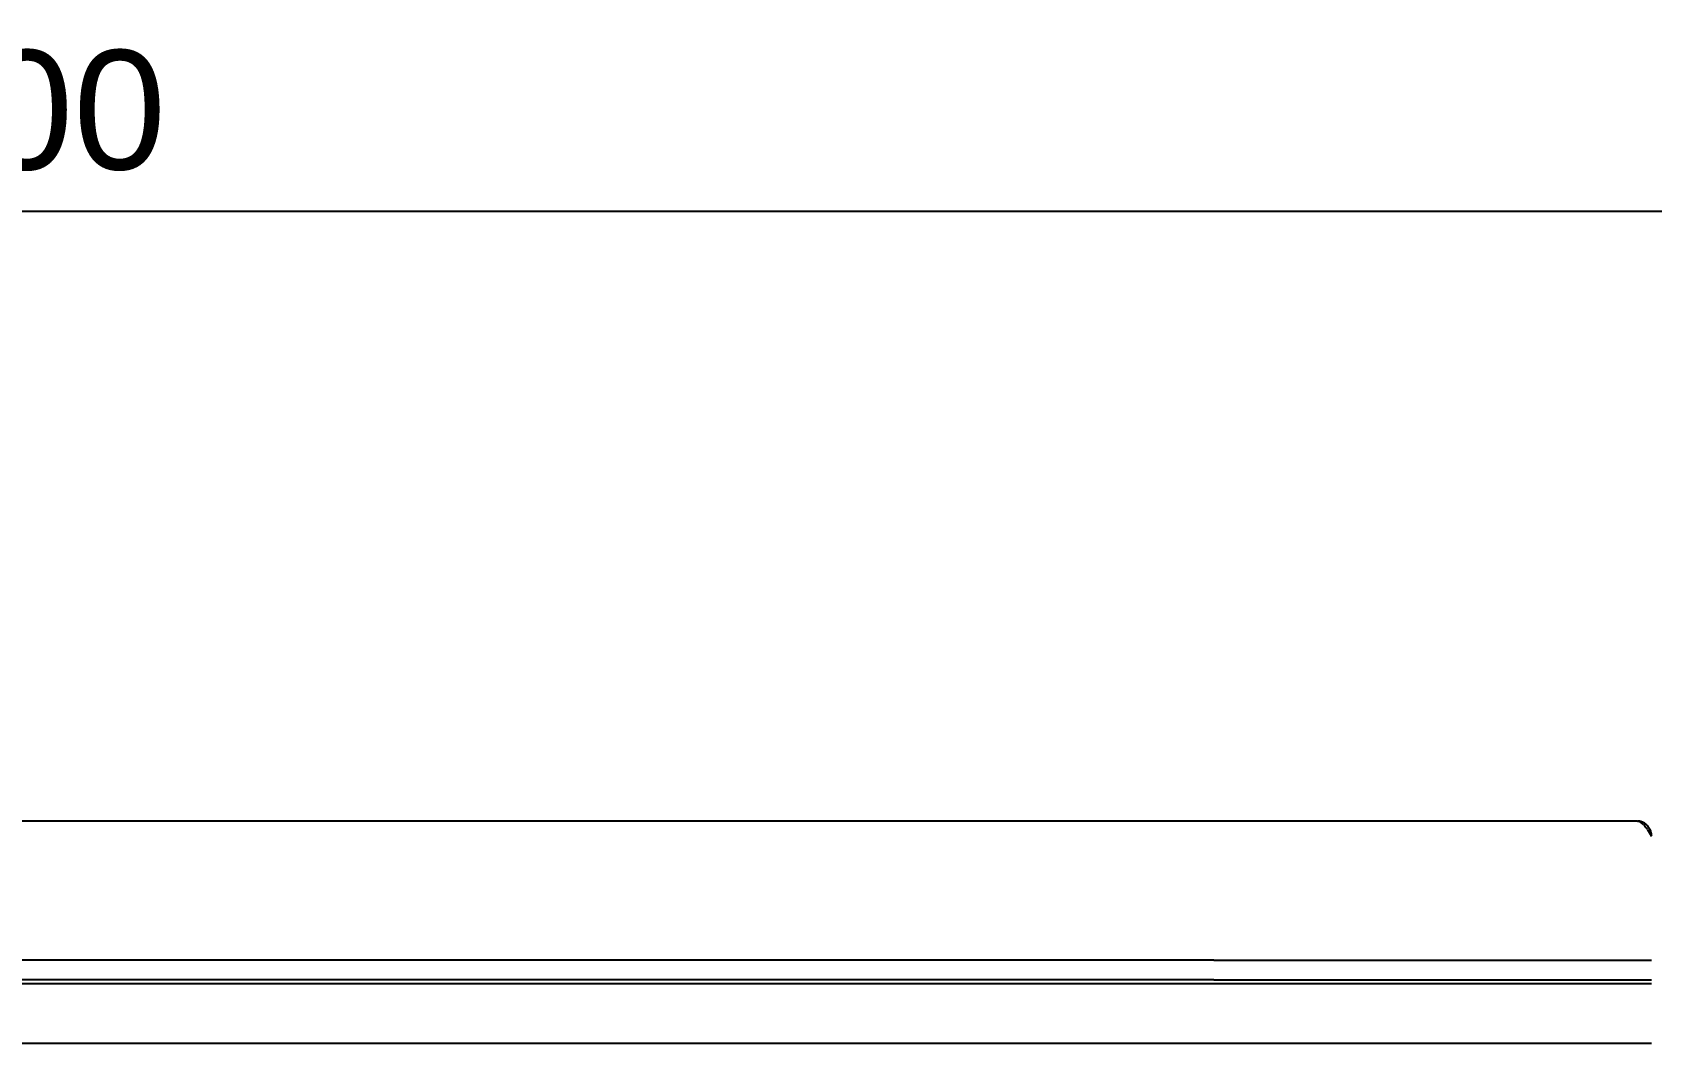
# Model space of a CAD drawing. Header units: millimetres. Extents: x -1480 to 5249, y -840 to 3860.
# Drawn here: x 1822.6 to 2229.6, y 1243.9 to 1498.2 of the extents above; entities that cross this region are included whole.
import ezdxf

# ---------------------------------------------------------------- set-up
doc = ezdxf.new("R2010")
doc.units = ezdxf.units.MM
doc.header["$MEASUREMENT"] = 0
doc.layers.add('Domyslna', color=7, linetype='Continuous', true_color=0x000000)
doc.layers.add('Utwórz2D linie widoczne', color=7, linetype='Continuous', true_color=0x000000)
doc.styles.add('Arial', font='arial.ttf')
doc.dimstyles.new('Millimeter Large', dxfattribs={"dimscale": 10, "dimtxt": 3, "dimasz": 2, "dimexe": 1, "dimexo": 0.5, "dimgap": 1, "dimtad": 1, "dimtoh": 1, "dimdec": 0, "dimzin": 1, "dimdsep": 46, "dimtxsty": 'Arial', "dimcen": 3.5, "dimadec": 0, "dimazin": 0, "dimtfac": 1, "dimtdec": 4, "dimtix": 1, "dimtmove": 1, "dimatfit": 3, "dimfxl": 0, "dimtolj": 1, "dimtzin": 1, "dimarcsym": 0})

# ---------------------------------------------------------------- blocks, each defined once
blk = doc.blocks.new('*D3')
at = {"layer": 'Defpoints', "color": 0}
for p in [(2459.57, 1453.16), (1159.57, 1353.79), (2459.57, 1353.79)]:
    blk.add_point(p, dxfattribs=at)
at = {"layer": 'Domyslna', "color": 0, "lineweight": -2}
for p, q in [((1159.57, 1358.79), (1159.57, 1463.16)), ((2459.57, 1358.79), (2459.57, 1463.16)), ((1179.57, 1453.16), (2439.57, 1453.16))]:
    blk.add_line(p, q, dxfattribs=at)
at = {"layer": 'Domyslna', "color": 0}
for points in [[(1179.57, 1456.49), (1179.57, 1449.82), (1159.57, 1453.16)], [(2439.57, 1449.82), (2439.57, 1456.49), (2459.57, 1453.16)]]:
    blk.add_solid(points, dxfattribs=at)
at = {"layer": 'Domyslna', "color": 0, "insert": (1809.57, 1478.47), "char_height": 30, "attachment_point": 5, "style": 'Arial'}
blk.add_mtext('\\A1;1300', dxfattribs=at)

msp = doc.modelspace()

# ---------------------------------------------------------------- linework, layer by layer
at = {"layer": 'Utwórz2D linie widoczne'}
for p, q in [((1809.57, 1299.86), (2119.58, 1299.86)), ((2119.58, 1299.86), (2225.78, 1299.86)), ((2225.78, 1299.86), (2225.83, 1299.86)), ((2225.83, 1299.86), (2225.89, 1299.86)), ((2225.89, 1299.86), (2225.94, 1299.85)), ((2225.94, 1299.85), (2226, 1299.84)), ((2226, 1299.84), (2226.05, 1299.83)), ((2226.15, 1299.84), (2226.02, 1299.85)), ((2226.05, 1299.83), (2226.11, 1299.82)), ((2226.11, 1299.82), (2226.16, 1299.81)), ((2226.28, 1299.83), (2226.15, 1299.84)), ((2226.16, 1299.81), (2226.21, 1299.8)), ((2226.21, 1299.8), (2226.27, 1299.78)), ((2226.27, 1299.78), (2226.32, 1299.76)), ((2226.41, 1299.81), (2226.28, 1299.83)), ((2226.32, 1299.76), (2226.37, 1299.75)), ((2226.43, 1299.72), (2226.37, 1299.75)), ((2226.54, 1299.78), (2226.41, 1299.81)), ((2226.49, 1299.69), (2226.43, 1299.72)), ((2226.55, 1299.67), (2226.49, 1299.69)), ((2226.67, 1299.75), (2226.54, 1299.78)), ((2226.61, 1299.64), (2226.55, 1299.67)), ((2226.61, 1299.64), (2226.71, 1299.58)), ((2226.8, 1299.72), (2226.67, 1299.75)), ((2226.71, 1299.58), (2226.8, 1299.52)), ((2226.93, 1299.68), (2226.8, 1299.72)), ((2226.8, 1299.52), (2226.89, 1299.46)), ((2226.89, 1299.46), (2226.98, 1299.4)), ((2227.05, 1299.64), (2226.93, 1299.68)), ((2226.98, 1299.4), (2227.07, 1299.33)), ((2227.18, 1299.59), (2227.05, 1299.64)), ((2227.07, 1299.33), (2227.16, 1299.26)), ((2227.16, 1299.26), (2227.24, 1299.19)), ((2227.3, 1299.54), (2227.18, 1299.59)), ((2227.24, 1299.19), (2227.32, 1299.11)), ((2227.42, 1299.49), (2227.3, 1299.54)), ((2227.56, 1298.87), (2227.32, 1299.11)), ((2227.54, 1299.43), (2227.42, 1299.49)), ((2227.65, 1299.36), (2227.54, 1299.43)), ((2227.56, 1298.87), (2227.75, 1298.67)), ((2227.77, 1299.3), (2227.65, 1299.36)), ((2227.75, 1298.67), (2227.93, 1298.45)), ((2227.88, 1299.23), (2227.77, 1299.3)), ((2227.99, 1299.15), (2227.88, 1299.23)), ((2227.93, 1298.45), (2228.1, 1298.24)), ((2228.09, 1299.07), (2227.99, 1299.15)), ((2228.2, 1298.99), (2228.09, 1299.07)), ((2228.3, 1298.9), (2228.2, 1298.99)), ((2228.4, 1298.81), (2228.3, 1298.9)), ((2228.49, 1298.72), (2228.4, 1298.81)), ((2228.58, 1298.62), (2228.49, 1298.72)), ((2228.67, 1298.52), (2228.58, 1298.62)), ((2228.75, 1298.42), (2228.67, 1298.52)), ((2228.83, 1298.32), (2228.75, 1298.42)), ((2228.1, 1298.24), (2228.27, 1298.01)), ((2228.51, 1297.68), (2228.27, 1298.01)), ((2228.51, 1297.68), (2229.05, 1296.88)), ((2228.91, 1298.21), (2228.83, 1298.32)), ((2228.98, 1298.1), (2228.91, 1298.21)), ((2229.05, 1297.98), (2228.98, 1298.1)), ((2229.12, 1297.87), (2229.05, 1297.98)), ((2229.05, 1296.88), (2229.58, 1296.06)), ((2229.18, 1297.75), (2229.12, 1297.87)), ((2229.24, 1297.63), (2229.18, 1297.75)), ((2229.29, 1297.51), (2229.24, 1297.63)), ((2229.34, 1297.39), (2229.29, 1297.51)), ((2229.38, 1297.26), (2229.34, 1297.39)), ((2229.42, 1297.13), (2229.38, 1297.26)), ((2229.46, 1297.01), (2229.42, 1297.13)), ((2229.49, 1296.88), (2229.46, 1297.01)), ((2229.51, 1296.75), (2229.49, 1296.88)), ((2229.54, 1296.62), (2229.51, 1296.75)), ((2229.55, 1296.49), (2229.54, 1296.62)), ((2229.57, 1296.35), (2229.55, 1296.49)), ((2229.57, 1296.22), (2229.57, 1296.35)), ((2119.58, 1264.86), (1809.57, 1264.86)), ((2119.58, 1264.86), (2229.58, 1264.86)), ((2119.58, 1259.86), (1809.57, 1259.86)), ((2229.58, 1258.86), (1809.57, 1258.86)), ((2119.58, 1259.86), (2229.58, 1259.86)), ((2229.58, 1243.86), (1809.57, 1243.86))]:
    msp.add_line(p, q, dxfattribs=at)

# ---------------------------------------------------------------- dimensions: what is measured, and where the dimension line sits
at = {"layer": 'Domyslna'}
dim = msp.add_aligned_dim(p1=(1159.57, 1353.79), p2=(2459.57, 1353.79), distance=99.36, dimstyle='Millimeter Large', dxfattribs=at)
dim.commit()
dim.dimension.update_dxf_attribs({"geometry": '*D3', "text_midpoint": (1809.57, 1478.47)})

doc.saveas('drawing.dxf')
